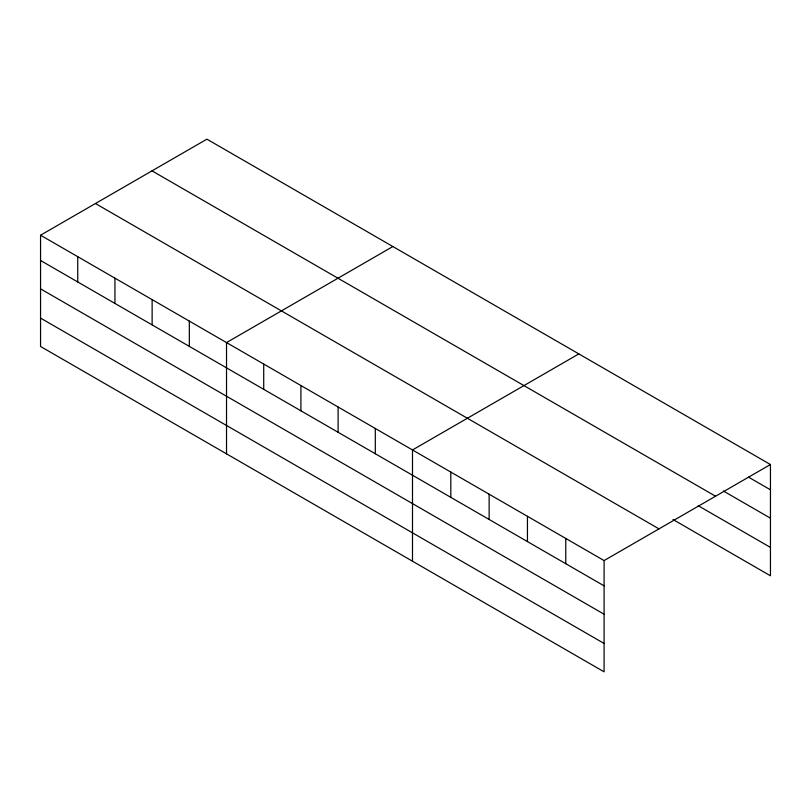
<?xml version="1.0" encoding="UTF-8"?>
<svg xmlns="http://www.w3.org/2000/svg" width="811" height="811" viewBox="0 0 811 811"><rect width="100%" height="100%" fill="white"/><g stroke="black" fill="none" stroke-linecap="round" stroke-linejoin="round"><path stroke-width="1.22" d="M673.008 519.527L770.45 575.79L770.45 464.531L206.906 139.168L40.55 235.21L40.55 346.469L604.094 671.832L604.094 560.573L40.55 235.21M392.879 246.534L226.522 342.577L226.522 453.846M578.841 353.9L412.495 449.953L412.495 561.212M604.094 560.573L770.45 464.531M748.553 477.162L770.45 489.803M723.371 491L770.45 518.178M152.012 170.857L715.555 496.22M698.19 505.689L770.45 547.415M95.445 203.52L658.988 528.873M40.55 260.483L604.094 585.846M40.55 288.858L604.094 614.221M40.55 318.094L604.094 643.458M565.774 538.443L565.774 563.726M527.454 516.323L527.454 541.596M489.134 494.193L489.134 519.476M450.815 472.073L450.815 497.346M375.3 428.472L375.3 453.755M338.106 407L338.106 432.273M300.911 385.529L300.911 410.802M263.717 364.058L263.717 389.331M189.328 321.105L189.328 346.378M152.133 299.634L152.133 324.907M114.939 278.163L114.939 303.436M77.744 256.681L77.744 281.964"/></g></svg>
